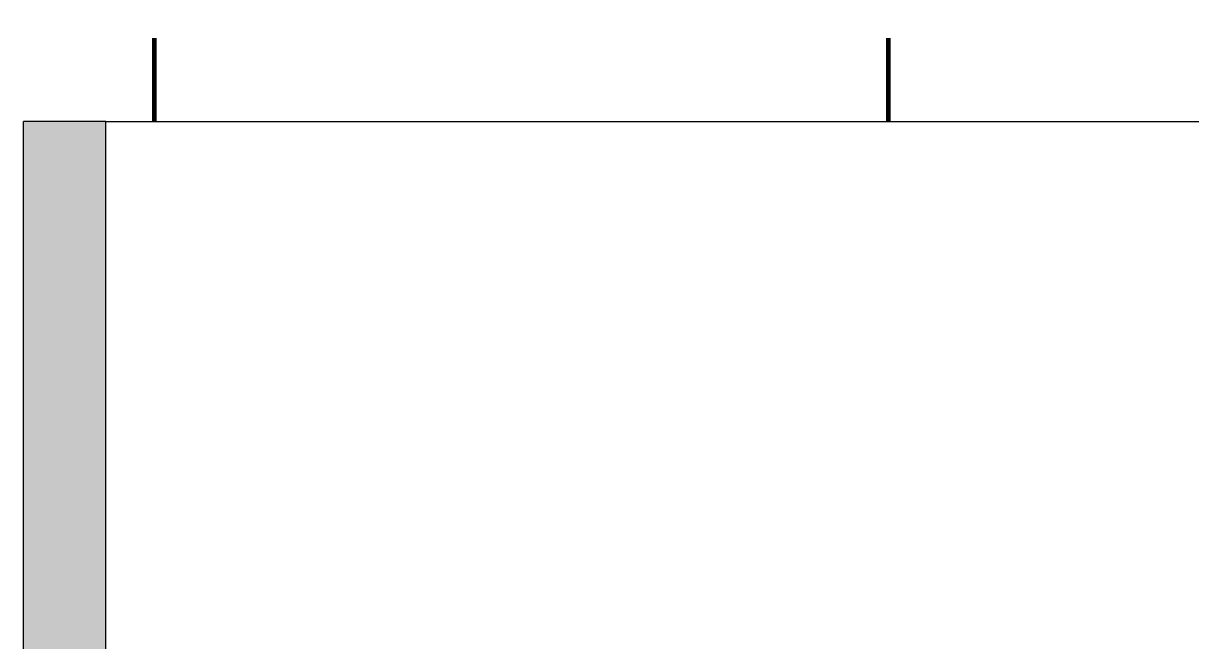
# Model space of a CAD drawing. Header units: millimetres. Extents: x -60946 to 138510, y -262288 to 24501.
# Drawn here: x -16115.6 to -15762.2, y -131749.8 to -131563.1 of the extents above; entities that cross this region are included whole.
import ezdxf

# ---------------------------------------------------------------- set-up
doc = ezdxf.new("R2010")
doc.units = ezdxf.units.MM
for name, color, linetype, lineweight in [('2)Тип-5', 1, 'Continuous', 60), ('Размеры', 7, 'Continuous', 9), ('Стены внутренние', 7, 'Continuous', 18), ('Стены штриховка', 7, 'Continuous', 9)]:
    doc.layers.add(name, color=color, linetype=linetype, lineweight=lineweight)
doc.styles.add('GOST Common_3', font='', dxfattribs={"width": 0.9, "height": 200})
doc.styles.get('GOST Common_3').set_extended_font_data('GOST Common')
doc.dimstyles.new('ADSK_Основной_2_0_1', dxfattribs={"dimscale": 304.8, "dimtxt": 201.142999, "dimasz": 0.463911, "dimexe": 0.328084, "dimexo": 0.328084, "dimgap": 0.164042, "dimtad": 1, "dimdec": 3, "dimrnd": 0.001, "dimdsep": 46, "dimtxsty": 'GOST Common_3', "dimblk1": 'OBLIQUE', "dimblk2": 'OBLIQUE', "dimsah": 1, "dimcen": 0.09, "dimdle": 0.328084, "dimazin": 2, "dimtfac": 1, "dimtdec": 4, "dimtix": 1, "dimtmove": 1, "dimatfit": 3, "dimfxl": 1, "dimtvp": 1, "dimtolj": 1, "dimtzin": 0, "dimlwd": 20, "dimlwe": 20, "dimarcsym": 2})

# ---------------------------------------------------------------- blocks, each defined once
blk = doc.blocks.new('_Oblique')
at = {"color": 0, "linetype": 'ByBlock', "lineweight": -2}
blk.add_line((-0.5, -0.5), (0.5, 0.5), dxfattribs=at)
blk = doc.blocks.new('*D5350')
at = {"layer": 'Defpoints', "color": 0, "transparency": 16777216}
for p in [(-14290.64, -131353.6), (-14290.64, -131453.58), (-16090.64, -131592.78)]:
    blk.add_point(p, dxfattribs=at)
at = {"layer": 'Размеры', "color": 0, "lineweight": 20, "transparency": 16777216}
for p, q in [((-16090.64, -131492.78), (-16090.64, -131353.58)), ((-16190.64, -131453.58), (-14190.64, -131453.58)), ((-14290.64, -131453.6), (-14290.64, -131553.58))]:
    blk.add_line(p, q, dxfattribs=at)
at = {"layer": 'Размеры', "color": 0, "lineweight": 20, "transparency": 16777216, "xscale": 141.4, "yscale": 141.4, "zscale": 141.4, "rotation": 180}
blk.add_blockref('_Oblique', (-16090.64, -131453.58), dxfattribs=at)
at = {"layer": 'Размеры', "color": 0, "lineweight": 20, "transparency": 16777216, "xscale": 141.4, "yscale": 141.4, "zscale": 141.4}
blk.add_blockref('_Oblique', (-14290.64, -131453.58), dxfattribs=at)
at = {"layer": 'Размеры', "color": 0, "lineweight": 9, "transparency": 16777216, "insert": (-15190.64, -131303.58), "char_height": 200, "width": 560.473, "attachment_point": 5, "style": 'GOST Common_3'}
blk.add_mtext('\\A1;1800', dxfattribs=at)

msp = doc.modelspace()

# ---------------------------------------------------------------- hatches: boundary and pattern name
at = {"layer": '2)Тип-5', "true_color": 0xd50000}
h = msp.add_hatch(dxfattribs=at)
h.set_pattern_fill('FP_7', color=12, style=0, pattern_type=2)
h.set_pattern_definition([(0, (9.36, -150597.75), (111.125, 111.125), [55.562, -166.687]), (90, (37.14, -150625.53), (-111.125, 111.125), [55.562, -166.687])])
h.paths.add_polyline_path([(-14290.6385, -131592.7816), (-14265.6385, -131592.7816), (-14265.6385, -131542.7816), (-16690.6385, -131542.7816), (-16690.6385, -131592.7816), (-14868.6671, -131592.7816)])
msp.add_hatch(color=12, dxfattribs=at).paths.add_polyline_path([(-16090.6385, -131892.7816), (-16090.6385, -131592.7816), (-16115.6385, -131592.7816), (-16115.6385, -131892.7816)])

# ---------------------------------------------------------------- linework, layer by layer
at = {"layer": 'Стены внутренние', "lineweight": 5}
for p, q in [((-16090.6385, -131592.7816), (-14290.6385, -131592.7816)), ((-16090.6385, -131892.7816), (-16090.6385, -131592.7816))]:
    msp.add_line(p, q, dxfattribs=at)
at = {"layer": 'Стены штриховка', "lineweight": 9}
for p in [(-16115.6385, -131917.7816), (-16090.6385, -131592.7816)]:
    msp.add_line(p, (-16115.6385, -131592.7816), dxfattribs=at)

# ---------------------------------------------------------------- dimensions: what is measured, and where the dimension line sits
at = {"layer": 'Размеры', "lineweight": 9}
dim = msp.add_linear_dim(base=(-14290.6385, -131453.5806), p1=(-16090.6385, -131592.7816), p2=(-14290.6385, -131353.5957), dimstyle='ADSK_Основной_2_0_1', override={"dimpost": '<>', "dimfxl": 1815.822108}, dxfattribs=at)
dim.commit()
dim.dimension.update_dxf_attribs({"geometry": '*D5350', "text_midpoint": (-15190.6385, -131303.5806)})

doc.saveas('drawing.dxf')
